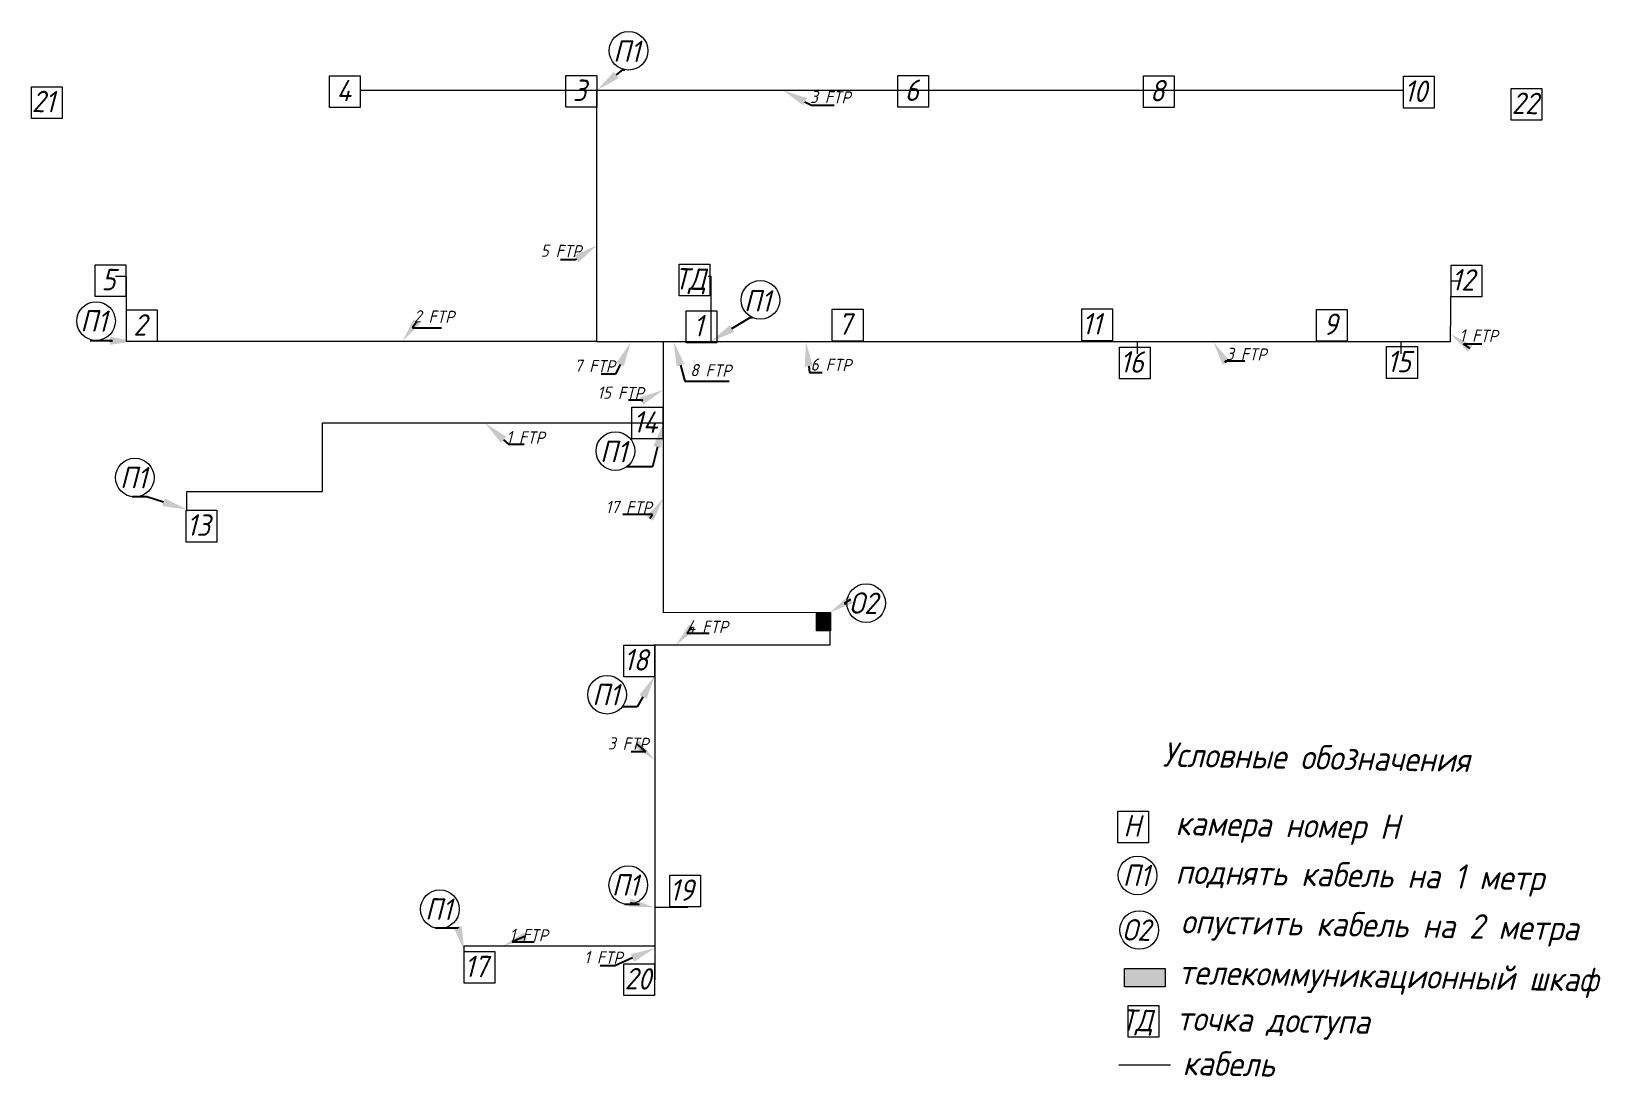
# Model space of a CAD drawing. Header units: millimetres. Extents: x 0 to 734, y 0 to 297.
# Drawn here: x 477.9 to 733.6, y 105.3 to 275.7 of the extents above; entities that cross this region are included whole.
import ezdxf
from ezdxf import colors
from ezdxf.entities.mleader import LeaderData, LeaderLine
from ezdxf.math import Vec2, Vec3

# ---------------------------------------------------------------- set-up
doc = ezdxf.new("R2010")
doc.units = ezdxf.units.MM
doc.header["$LTSCALE"] = 0.5
doc.layers.add('cabel', color=1, linetype='Continuous', lineweight=211)
doc.layers.add('Текст на комнате', color=250, linetype='Continuous')
doc.styles.get("Standard").update_dxf_attribs({"font": 'isocpeui.ttf', "width": 0.9})

msp = doc.modelspace()

# ---------------------------------------------------------------- hatches: boundary and pattern name
at = {"layer": 'Текст на комнате', "lineweight": 18}
h = msp.add_hatch(color=256, dxfattribs=at)
h.set_gradient(color2=(0, 0, 0), tint=1)
h.paths.add_polyline_path([(605.83, 180.99), (605.83, 178.01), (608.1, 178.01), (608.1, 180.99)])
h = msp.add_hatch(color=256, dxfattribs=at)
h.set_gradient(color2=(0, 0, 0), tint=1)
h.paths.add_polyline_path([(655.96, 122.94), (655.96, 119.96), (662.61, 119.96), (662.61, 122.94)])

# ---------------------------------------------------------------- linework, layer by layer
at = {"layer": 'cabel', "lineweight": 18}
for p, q in [((531.47, 266.08), (701.46, 266.08)), ((569.98, 266.1), (569.98, 225.12)), ((493.38, 235.73), (491.6, 235.73)), ((493.38, 225.12), (493.38, 235.73)), ((588.65, 235.74), (588.15, 235.74)), ((588.65, 225.12), (588.65, 235.74)), ((709.08, 225.12), (709.18, 235)), ((709.18, 235), (710.62, 235)), ((569.98, 225.12), (493.38, 225.12)), ((569.98, 225.12), (709.08, 225.12)), ((580.87, 180.94), (580.87, 225.12)), ((658.05, 225.12), (658.05, 223.12)), ((701.02, 225.12), (701.02, 223.15)), ((525.32, 200.72), (525.32, 211.88)), ((525.32, 211.88), (580.87, 211.88)), ((503.25, 197.49), (503.25, 200.72)), ((503.25, 200.72), (525.32, 200.72)), ((607.97, 180.95), (580.87, 180.94)), ((607.99, 180.94), (607.99, 175.64)), ((607.99, 175.64), (579.3, 175.64)), ((579.45, 175.64), (579.45, 132.96)), ((579.45, 132.96), (584.85, 132.96)), ((579.45, 132.96), (579.45, 121.14)), ((548.41, 123.14), (548.41, 126.67)), ((548.41, 126.67), (579.45, 126.67)), ((655.09, 107.28), (663.49, 107.28))]:
    msp.add_line(p, q, dxfattribs=at)
at = {"layer": 'Текст на комнате', "lineweight": 18}
for points in [[(526.47, 268.43), (531.47, 268.43), (531.47, 263.25), (526.47, 263.25)], [(565, 268.47), (570, 268.47), (570, 263.3), (565, 263.3)], [(619.05, 268.49), (624.05, 268.49), (624.05, 263.31), (619.05, 263.31)], [(477.91, 266.66), (482.91, 266.66), (482.91, 261.48), (477.91, 261.48)], [(659.07, 268.42), (664.07, 268.42), (664.07, 263.24), (659.07, 263.24)], [(701.46, 268.35), (706.46, 268.35), (706.46, 263.17), (701.46, 263.17)], [(719, 266.37), (724, 266.37), (724, 261.19), (719, 261.19)], [(488.32, 237.64), (493.32, 237.64), (493.32, 232.46), (488.32, 232.46)], [(583.44, 237.73), (588.45, 237.73), (588.45, 232.56), (583.44, 232.56)], [(709.18, 237.59), (714.18, 237.59), (714.18, 232.41), (709.18, 232.41)], [(493.4, 230.31), (498.4, 230.31), (498.4, 225.13), (493.4, 225.13)], [(584.56, 230.11), (589.56, 230.11), (589.56, 224.93), (584.56, 224.93)], [(608.38, 230.38), (613.39, 230.38), (613.39, 225.21), (608.38, 225.21)], [(649.01, 230.44), (654.02, 230.44), (654.02, 225.27), (649.01, 225.27)], [(687.24, 230.36), (692.24, 230.36), (692.24, 225.18), (687.24, 225.18)], [(655.18, 224.23), (660.18, 224.23), (660.18, 219.05), (655.18, 219.05)], [(698.69, 224.3), (703.7, 224.3), (703.7, 219.12), (698.69, 219.12)], [(575.74, 214.43), (580.75, 214.43), (580.75, 209.25), (575.74, 209.25)], [(503.12, 197.64), (508.13, 197.64), (508.13, 192.46), (503.12, 192.46)], [(605.83, 180.99), (608.1, 180.99), (608.1, 178.01), (605.83, 178.01)], [(574.41, 175.68), (579.41, 175.68), (579.41, 170.51), (574.41, 170.51)], [(654.92, 148.63), (659.92, 148.63), (659.92, 143.45), (654.92, 143.45)], [(581.89, 138.17), (586.9, 138.17), (586.9, 132.99), (581.89, 132.99)], [(548.41, 125.72), (553.41, 125.72), (553.41, 120.55), (548.41, 120.55)], [(574.41, 123.72), (579.41, 123.72), (579.41, 118.54), (574.41, 118.54)], [(655.96, 122.94), (662.61, 122.94), (662.61, 119.96), (655.96, 119.96)], [(656.57, 116.93), (661.57, 116.93), (661.57, 111.76), (656.57, 111.76)]]:
    msp.add_lwpolyline(points, close=True, dxfattribs=at)
for centre in [(575.19, 272.52), (596.67, 231.91), (488.44, 228.46), (573.05, 207.28), (494.76, 202.96), (613.9, 182.51), (571.69, 167.58), (658.11, 138.13), (575.15, 136.56), (544.45, 132.63), (658.39, 129.24)]:
    msp.add_circle(centre, 3.15, dxfattribs=at)

# ---------------------------------------------------------------- texts
at = {"layer": 'Текст на комнате', "lineweight": 18, "width": 0.9}
for s, height, p in [('П1', 3.5, (572.69, 270.74)), ('21', 3.5, (477.97, 262.53)), ('4', 3.5, (527.6, 264.3)), ('3', 3.5, (566.1, 264.35)), ('3 FTP', 2, (604.76, 264.01)), ('6', 3.5, (620.19, 264.36)), ('8', 3.5, (660.12, 264.29)), ('10', 3.5, (701.53, 264.22)), ('22', 3.5, (719.07, 262.24)), ('5 FTP', 2, (560.87, 238.95)), ('5', 3.5, (489.31, 233.51)), ('ТД', 3.5, (582.71, 233.61)), ('12', 3.5, (709.25, 233.47)), ('П1', 3.5, (593.99, 230.06)), ('П1', 3.5, (485.88, 226.78)), ('2 FTP', 2, (540.24, 228.25)), ('2', 3.5, (494.52, 226.12)), ('1', 3.5, (585.75, 225.98)), ('7', 3.5, (609.3, 226.26)), ('11', 3.5, (649.08, 226.32)), ('9', 3.5, (688.36, 226.23)), ('1 FTP', 2, (710.58, 225.14)), ('16', 3.5, (655.25, 220.1)), ('3 FTP', 2, (672.52, 222.12)), ('15', 3.5, (698.76, 220.17)), ('7 FTP', 2, (566.38, 220.2)), ('8 FTP', 2, (585.24, 219.49)), ('6 FTP', 2, (604.85, 220.4)), ('15 FTP', 2, (570.12, 215.83)), ('14', 3.5, (575.93, 210.3)), ('1 FTP', 2, (555.3, 208.56)), ('П1', 3.5, (570.55, 205.5)), ('П1', 3.5, (492.35, 201.26)), ('13', 3.5, (503.22, 193.51)), ('17 FTP', 2, (571.47, 197.19)), ('О2', 3.5, (611.11, 180.8)), ('4 FTP', 2, (584.7, 177.72)), ('18', 3.5, (574.41, 171.56)), ('П1', 3.5, (569.28, 165.89)), ('3 FTP', 2, (571.83, 158.67)), ('Условные обозначения', 4, (662.18, 155.86)), ('Н', 3.5, (655.81, 144.5)), ('камера номер Н', 4, (664.28, 144.71)), ('П1', 3.5, (572.47, 134.87)), ('П1', 3.5, (655.71, 136.44)), ('поднять кабель на 1 метр', 4, (664.3, 136.79)), ('19', 3.5, (581.89, 134.04)), ('П1', 3.5, (542.05, 130.94)), ('О2', 3.5, (655.6, 127.54)), ('опустить кабель на 2 метра', 4, (665.16, 128.7)), ('1 FTP', 2, (555.82, 127.46)), ('1 FTP', 2, (567.99, 123.82)), ('17', 3.5, (548.47, 121.6)), ('20', 3.5, (574.54, 119.59)), ('телекоммуникационный шкаф', 4, (664.78, 120.43)), ('ТД', 3.5, (655.5, 112.81)), ('точка доступа', 4, (664.48, 112.88)), ('кабель', 4, (665.44, 105.6))]:
    msp.add_text(s, height=height, rotation=358.9684, dxfattribs=at).set_placement(p)

# ---------------------------------------------------------------- leaders
at = {"layer": 'Текст на комнате', "lineweight": 18}
ml = msp.add_multileader_mtext('Standard', dxfattribs=at)
ml.set_content('', color=256)
ml.set_leader_properties()
ml.build(insert=Vec2(0, 0))
ml.multileader.update_dxf_attribs({"text_right_attachment_type": 6, "dogleg_length": 0.36})
ctx = ml.context
ctx.base_point, ctx.plane_origin = Vec3(574.61, 269.41), Vec3(578.69, 276.51)
ctx.right_attachment = 6
notes = []
notes.append((ctx, [(1, (1, 1, 0), (574.25, 269.41), (1, 0), 0.36, [(0, [(570.07, 266.09)], 0, [])])]))
ctx.mtext.insert, ctx.mtext.flow_direction = Vec3(576.61, 271.41), 5
ml = msp.add_multileader_mtext('Standard', dxfattribs=at)
ml.set_content('', color=256)
ml.set_leader_properties()
ml.build(insert=Vec2(0, 0))
ml.multileader.update_dxf_attribs({"text_right_attachment_type": 6, "dogleg_length": 0.36})
ctx = ml.context
ctx.base_point, ctx.plane_origin = Vec3(608.67, 263.63), Vec3(600.37, 266.92)
ctx.right_attachment = 6
notes.append((ctx, [(0, (1, 1, 0), (605.01, 263.63), (1, 0), 3.66, [(0, [(600.37, 266.07)], 0, [])])]))
ctx.mtext.insert, ctx.mtext.flow_direction = Vec3(610.67, 265.63), 5
ml = msp.add_multileader_mtext('Standard', dxfattribs=at)
ml.set_content('', color=256)
ml.set_leader_properties()
ml.build(insert=Vec2(0, 0))
ml.multileader.update_dxf_attribs({"text_right_attachment_type": 6, "dogleg_length": 0.36})
ctx = ml.context
ctx.base_point, ctx.plane_origin = Vec3(562.12, 240.44), Vec3(570.05, 240.82)
ctx.right_attachment, ctx.text_align_type = 6, 2
notes.append((ctx, [(0, (1, 1, 0), (566.48, 238.44), (-1, 0), 0.36, [(0, [(570.05, 240.82)], 0, [])])]))
ctx.mtext.insert, ctx.mtext.alignment, ctx.mtext.flow_direction = Vec3(564.12, 242.44), 3, 5
ml = msp.add_multileader_mtext('Standard', dxfattribs=at)
ml.set_content('', color=256)
ml.set_leader_properties()
ml.build(insert=Vec2(0, 0))
ml.multileader.update_dxf_attribs({"text_right_attachment_type": 6, "dogleg_length": 0.36})
ctx = ml.context
ctx.base_point, ctx.plane_origin = Vec3(595.36, 229.04), Vec3(589.47, 223.47)
ctx.right_attachment = 6
notes.append((ctx, [(0, (1, 1, 0), (595, 229.04), (1, 0), 0.36, [(0, [(588.63, 225.15)], 0, [])])]))
ctx.mtext.insert, ctx.mtext.flow_direction = Vec3(597.36, 231.04), 5
ml = msp.add_multileader_mtext('Standard', dxfattribs=at)
ml.set_content('', color=256)
ml.set_leader_properties()
ml.build(insert=Vec2(0, 0))
ml.multileader.update_dxf_attribs({"text_right_attachment_type": 6, "dogleg_length": 0.36})
ctx = ml.context
ctx.base_point, ctx.plane_origin = Vec3(485.49, 227.25), Vec3(496.2, 225.56)
ctx.right_attachment, ctx.text_align_type = 6, 2
notes.append((ctx, [(0, (1, 1, 0), (491.13, 225.25), (-1, 0), 1.64, [(0, [(494.69, 225.15)], 0, [])])]))
ctx.mtext.insert, ctx.mtext.alignment, ctx.mtext.flow_direction = Vec3(487.49, 229.25), 3, 5
ml = msp.add_multileader_mtext('Standard', dxfattribs=at)
ml.set_content('', color=256)
ml.set_leader_properties()
ml.build(insert=Vec2(0, 0))
ml.multileader.update_dxf_attribs({"text_right_attachment_type": 6, "dogleg_length": 0.36})
ctx = ml.context
ctx.base_point, ctx.plane_origin = Vec3(544.73, 227.37), Vec3(538.37, 225.15)
ctx.right_attachment = 6
notes.append((ctx, [(0, (1, 1, 0), (539.97, 227.37), (1, 0), 4.76, [(0, [(538.37, 225.15)], 0, [])])]))
ctx.mtext.insert, ctx.mtext.flow_direction = Vec3(546.73, 229.37), 5
ml = msp.add_multileader_mtext('Standard', dxfattribs=at)
ml.set_content('', color=256)
ml.set_leader_properties()
ml.build(insert=Vec2(0, 0))
ml.multileader.update_dxf_attribs({"text_right_attachment_type": 6, "dogleg_length": 0.36})
ctx = ml.context
ctx.base_point, ctx.plane_origin = Vec3(568.72, 221.82), Vec3(576.54, 224.08)
ctx.right_attachment, ctx.text_align_type = 6, 2
notes.append((ctx, [(0, (1, 1, 0), (573.08, 219.82), (-1, 0), 0.36, [(0, [(575.53, 225)], 0, [])])]))
ctx.mtext.insert, ctx.mtext.alignment, ctx.mtext.flow_direction = Vec3(570.72, 223.82), 3, 5
ml = msp.add_multileader_mtext('Standard', dxfattribs=at)
ml.set_content('', color=256)
ml.set_leader_properties()
ml.build(insert=Vec2(0, 0))
ml.multileader.update_dxf_attribs({"text_right_attachment_type": 6, "dogleg_length": 0.36})
ctx = ml.context
ctx.base_point, ctx.plane_origin = Vec3(591.57, 218.66), Vec3(580.83, 221.18)
ctx.right_attachment = 6
notes.append((ctx, [(0, (1, 1, 0), (584.38, 218.66), (1, 0), 7.19, [(0, [(582.55, 225.12)], 0, [])])]))
ctx.mtext.insert, ctx.mtext.flow_direction = Vec3(593.57, 220.66), 5
ml = msp.add_multileader_mtext('Standard', dxfattribs=at)
ml.set_content('', color=256)
ml.set_leader_properties()
ml.build(insert=Vec2(0, 0))
ml.multileader.update_dxf_attribs({"text_right_attachment_type": 6, "dogleg_length": 0.36})
ctx = ml.context
ctx.base_point, ctx.plane_origin = Vec3(606.71, 220.1), Vec3(604.09, 225.09)
ctx.right_attachment = 6
notes.append((ctx, [(0, (1, 1, 0), (604.66, 220.1), (1, 0), 2.05, [(0, [(604.09, 225.09)], 0, [])])]))
ctx.mtext.insert, ctx.mtext.flow_direction = Vec3(608.71, 222.1), 5
ml = msp.add_multileader_mtext('Standard', dxfattribs=at)
ml.set_content('', color=256)
ml.set_leader_properties()
ml.build(insert=Vec2(0, 0))
ml.multileader.update_dxf_attribs({"text_right_attachment_type": 6, "dogleg_length": 0.36})
ctx = ml.context
ctx.base_point, ctx.plane_origin = Vec3(675.6, 221.96), Vec3(670.44, 226.37)
ctx.right_attachment = 6
notes.append((ctx, [(0, (1, 1, 0), (672.37, 221.96), (1, 0), 3.23, [(0, [(670.44, 225.08)], 0, [])])]))
ctx.mtext.insert, ctx.mtext.flow_direction = Vec3(677.6, 223.96), 5
ml = msp.add_multileader_mtext('Standard', dxfattribs=at)
ml.set_content('', color=256)
ml.set_leader_properties()
ml.build(insert=Vec2(0, 0))
ml.multileader.update_dxf_attribs({"text_right_attachment_type": 6, "dogleg_length": 0.36})
ctx = ml.context
ctx.base_point, ctx.plane_origin = Vec3(714.21, 224.78), Vec3(709.08, 226.36)
ctx.right_attachment = 6
notes.append((ctx, [(0, (1, 1, 0), (711.24, 224.78), (1, 0), 2.97, [(0, [(709.08, 226.36)], 0, [])])]))
ctx.mtext.insert, ctx.mtext.flow_direction = Vec3(716.21, 226.78), 5
ml = msp.add_multileader_mtext('Standard', dxfattribs=at)
ml.set_content('', color=256)
ml.set_leader_properties()
ml.build(insert=Vec2(0, 0))
ml.multileader.update_dxf_attribs({"text_right_attachment_type": 6, "dogleg_length": 0.36})
ctx = ml.context
ctx.base_point, ctx.plane_origin = Vec3(573.17, 217.55), Vec3(580.87, 217.25)
ctx.right_attachment, ctx.text_align_type = 6, 2
notes.append((ctx, [(0, (1, 1, 0), (577.53, 215.55), (-1, 0), 0.36, [(0, [(580.87, 217.25)], 0, [])])]))
ctx.mtext.insert, ctx.mtext.alignment, ctx.mtext.flow_direction = Vec3(575.17, 219.55), 3, 5
ml = msp.add_multileader_mtext('Standard', dxfattribs=at)
ml.set_content('', color=256)
ml.set_leader_properties()
ml.build(insert=Vec2(0, 0))
ml.multileader.update_dxf_attribs({"text_right_attachment_type": 6, "dogleg_length": 0.36})
ctx = ml.context
ctx.base_point, ctx.plane_origin = Vec3(558.18, 208.39), Vec3(551.85, 207.33)
ctx.right_attachment = 6
notes.append((ctx, [(0, (1, 1, 0), (555.66, 208.39), (1, 0), 2.52, [(0, [(551.85, 211.8)], 0, [])])]))
ctx.mtext.insert, ctx.mtext.flow_direction = Vec3(560.18, 210.39), 5
ml = msp.add_multileader_mtext('Standard', dxfattribs=at)
ml.set_content('', color=256)
ml.set_leader_properties()
ml.build(insert=Vec2(0, 0))
ml.multileader.update_dxf_attribs({"text_right_attachment_type": 6, "dogleg_length": 0.36})
ctx = ml.context
ctx.base_point, ctx.plane_origin = Vec3(572.87, 206.72), Vec3(579.55, 210.13)
ctx.right_attachment, ctx.text_align_type = 6, 2
notes.append((ctx, [(0, (1, 1, 0), (579.08, 204.72), (-1, 0), 2.2, [(0, [(580.86, 211.84)], 0, [])])]))
ctx.mtext.insert, ctx.mtext.alignment, ctx.mtext.flow_direction = Vec3(574.87, 208.72), 3, 5
ml = msp.add_multileader_mtext('Standard', dxfattribs=at)
ml.set_content('', color=256)
ml.set_leader_properties()
ml.build(insert=Vec2(0, 0))
ml.multileader.update_dxf_attribs({"text_right_attachment_type": 6, "dogleg_length": 0.36})
ctx = ml.context
ctx.base_point, ctx.plane_origin = Vec3(492.34, 201.8), Vec3(503.55, 197.66)
ctx.right_attachment, ctx.text_align_type = 6, 2
notes.append((ctx, [(0, (1, 1, 0), (496.7, 199.8), (-1, 0), 0.36, [(0, [(503.26, 197.75)], 0, [])])]))
ctx.mtext.insert, ctx.mtext.alignment, ctx.mtext.flow_direction = Vec3(494.34, 203.8), 3, 5
ml = msp.add_multileader_mtext('Standard', dxfattribs=at)
ml.set_content('', color=256)
ml.set_leader_properties()
ml.build(insert=Vec2(0, 0))
ml.multileader.update_dxf_attribs({"text_right_attachment_type": 6, "dogleg_length": 0.36})
ctx = ml.context
ctx.base_point, ctx.plane_origin = Vec3(572.25, 198.93), Vec3(580.89, 199.61)
ctx.right_attachment, ctx.text_align_type = 6, 2
notes.append((ctx, [(0, (1, 1, 0), (579.1, 196.93), (-1, 0), 2.85, [(0, [(580.89, 199.61)], 0, [])])]))
ctx.mtext.insert, ctx.mtext.alignment, ctx.mtext.flow_direction = Vec3(574.25, 200.93), 3, 5
ml = msp.add_multileader_mtext('Standard', dxfattribs=at)
ml.set_content('', color=256)
ml.set_leader_properties()
ml.build(insert=Vec2(0, 0))
ml.multileader.update_dxf_attribs({"text_right_attachment_type": 6, "dogleg_length": 0.36})
ctx = ml.context
ctx.base_point, ctx.plane_origin = Vec3(610.74, 182.43), Vec3(608.04, 180.97)
ctx.right_attachment = 6
notes.append((ctx, [(0, (1, 1, 0), (610.31, 182.43), (1, 0), 0.433, [(0, [(607.97, 180.95)], 0, [])])]))
ctx.mtext.insert, ctx.mtext.flow_direction = Vec3(612.74, 184.43), 5
ml = msp.add_multileader_mtext('Standard', dxfattribs=at)
ml.set_content('', color=256)
ml.set_leader_properties()
ml.build(insert=Vec2(0, 0))
ml.multileader.update_dxf_attribs({"text_right_attachment_type": 6, "dogleg_length": 0.36})
ctx = ml.context
ctx.base_point, ctx.plane_origin = Vec3(588.31, 177.62), Vec3(583.38, 176.82)
ctx.right_attachment = 6
notes.append((ctx, [(0, (1, 1, 0), (584.69, 177.62), (1, 0), 3.62, [(0, [(582.88, 175.64)], 0, [])])]))
ctx.mtext.insert, ctx.mtext.flow_direction = Vec3(590.31, 179.62), 5
ml = msp.add_multileader_mtext('Standard', dxfattribs=at)
ml.set_content('', color=256)
ml.set_leader_properties()
ml.build(insert=Vec2(0, 0))
ml.multileader.update_dxf_attribs({"text_right_attachment_type": 6, "dogleg_length": 0.36})
ctx = ml.context
ctx.base_point, ctx.plane_origin = Vec3(572.13, 167.58), Vec3(578.79, 166.66)
ctx.right_attachment, ctx.text_align_type = 6, 2
notes.append((ctx, [(0, (1, 1, 0), (576.62, 165.58), (-1, 0), 0.487, [(0, [(579.5, 170.72)], 0, [])])]))
ctx.mtext.insert, ctx.mtext.alignment, ctx.mtext.flow_direction = Vec3(574.13, 169.58), 3, 5
ml = msp.add_multileader_mtext('Standard', dxfattribs=at)
ml.set_content('', color=256)
ml.set_leader_properties()
ml.build(insert=Vec2(0, 0))
ml.multileader.update_dxf_attribs({"text_right_attachment_type": 6, "dogleg_length": 0.36})
ctx = ml.context
ctx.base_point, ctx.plane_origin = Vec3(573.62, 160.27), Vec3(579.47, 156.95)
ctx.right_attachment, ctx.text_align_type = 6, 2
notes.append((ctx, [(0, (1, 1, 0), (577.98, 158.27), (-1, 0), 0.36, [(0, [(579.47, 156.95)], 0, [])])]))
ctx.mtext.insert, ctx.mtext.alignment, ctx.mtext.flow_direction = Vec3(575.62, 162.27), 3, 5
ml = msp.add_multileader_mtext('Standard', dxfattribs=at)
ml.set_content('', color=256)
ml.set_leader_properties()
ml.build(insert=Vec2(0, 0))
ml.multileader.update_dxf_attribs({"text_right_attachment_type": 6, "dogleg_length": 0.36})
ctx = ml.context
ctx.base_point, ctx.plane_origin = Vec3(572.58, 135.41), Vec3(579.36, 132.94)
ctx.right_attachment, ctx.text_align_type = 6, 2
notes.append((ctx, [(0, (1, 1, 0), (576.94, 133.41), (-1, 0), 0.36, [(0, [(579.36, 132.94)], 0, [])])]))
ctx.mtext.insert, ctx.mtext.alignment, ctx.mtext.flow_direction = Vec3(574.58, 137.41), 3, 5
ml = msp.add_multileader_mtext('Standard', dxfattribs=at)
ml.set_content('', color=256)
ml.set_leader_properties()
ml.build(insert=Vec2(0, 0))
ml.multileader.update_dxf_attribs({"text_right_attachment_type": 6, "dogleg_length": 0.36})
ctx = ml.context
ctx.base_point, ctx.plane_origin = Vec3(541.75, 131.53), Vec3(540, 137.94)
ctx.right_attachment, ctx.text_align_type = 6, 2
notes.append((ctx, [(1, (1, 1, 0), (547.42, 129.53), (-1, 0), 1.67, [(0, [(548.43, 125.87)], 0, [])])]))
ctx.mtext.insert, ctx.mtext.alignment, ctx.mtext.flow_direction = Vec3(543.75, 133.53), 3, 5
ml = msp.add_multileader_mtext('Standard', dxfattribs=at)
ml.set_content('', color=256)
ml.set_leader_properties()
ml.build(insert=Vec2(0, 0))
ml.multileader.update_dxf_attribs({"text_right_attachment_type": 6, "dogleg_length": 0.36})
ctx = ml.context
ctx.base_point, ctx.plane_origin = Vec3(559.84, 127.29), Vec3(554.74, 126.67)
ctx.right_attachment = 6
notes.append((ctx, [(0, (1, 1, 0), (556.21, 127.29), (1, 0), 3.63, [(0, [(554.74, 126.67)], 0, [])])]))
ctx.mtext.insert, ctx.mtext.flow_direction = Vec3(561.84, 129.29), 5
ml = msp.add_multileader_mtext('Standard', dxfattribs=at)
ml.set_content('', color=256)
ml.set_leader_properties()
ml.build(insert=Vec2(0, 0))
ml.multileader.update_dxf_attribs({"text_right_attachment_type": 6, "dogleg_length": 0.36})
ctx = ml.context
ctx.base_point, ctx.plane_origin = Vec3(568.58, 125.41), Vec3(576.38, 124.79)
ctx.right_attachment, ctx.text_align_type = 6, 2
notes.append((ctx, [(0, (1, 1, 0), (572.94, 123.41), (-1, 0), 0.36, [(0, [(579.48, 126.29)], 0, [])])]))
ctx.mtext.insert, ctx.mtext.alignment, ctx.mtext.flow_direction = Vec3(570.58, 127.41), 3, 5
for ctx, leaders in notes:
    for number, flags, end, landing, length, lines in leaders:
        leader = LeaderData()
        leader.index, (leader.has_last_leader_line, leader.has_dogleg_vector, leader.attachment_direction) = number, flags
        leader.last_leader_point, leader.dogleg_vector, leader.dogleg_length = Vec3(end), Vec3(landing), length
        for number, points, colour, breaks in lines:
            line = LeaderLine()
            line.index, line.vertices, line.color, line.breaks = number, Vec3.list(points), colors.encode_raw_color(colour), breaks
            leader.lines.append(line)
        ctx.leaders.append(leader)

doc.saveas('drawing.dxf')
